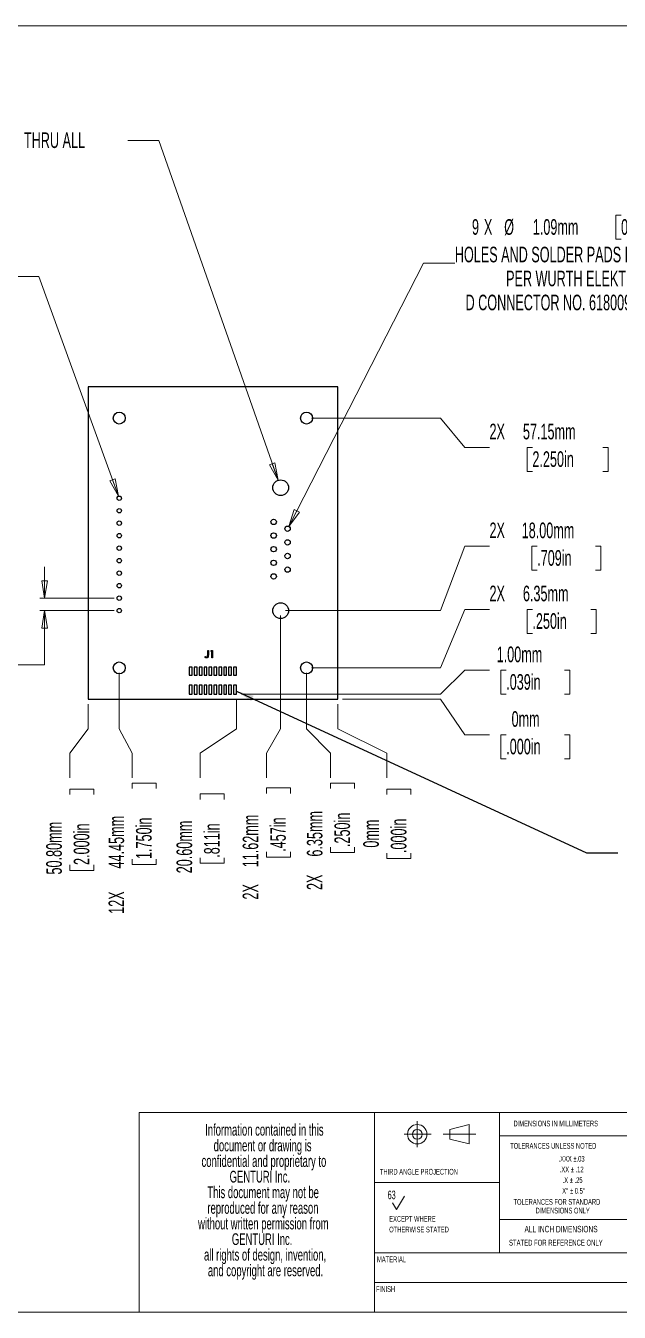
# Model space of a CAD drawing. Header units: millimetres. Extents: x 11 to 423, y 8 to 270.
# Drawn here: x 157.6 to 278.4, y 8.3 to 269.9 of the extents above; entities that cross this region are included whole.
import ezdxf

# ---------------------------------------------------------------- set-up
doc = ezdxf.new("R2010")
doc.units = ezdxf.units.MM
doc.styles.add('SLDTEXTSTYLE0', font='TXT', dxfattribs={"width": 0.605})
doc.dimstyles.new('SLDDIMSTYLE0', dxfattribs={"dimtxt": 3.175, "dimasz": 3.556, "dimexe": 0, "dimexo": 0.0625, "dimgap": 0.79375, "dimtad": 0, "dimtih": 1, "dimtoh": 1, "dimdec": 0, "dimrnd": 1e-09, "dimdsep": 46, "dimtxsty": 'SLDTEXTSTYLE0', "dimblk1": 'NONE', "dimblk2": 'NONE', "dimsah": 1, "dimcen": 0.09, "dimadec": 0, "dimazin": 2, "dimtfac": 1, "dimtdec": 0, "dimtofl": 0, "dimtmove": 0, "dimatfit": 3, "dimldrblk": 'NONE', "dimfxl": 1, "dimfrac": 2, "dimtolj": 1, "dimtzin": 12, "dimarcsym": 0})
doc.dimstyles.new('SLDDIMSTYLE1', dxfattribs={"dimtxt": 3.175, "dimasz": 3.556, "dimexe": 0, "dimexo": 0.0625, "dimgap": 0.79375, "dimtad": 0, "dimtih": 1, "dimtoh": 1, "dimrnd": 1e-09, "dimzin": 12, "dimdsep": 46, "dimtxsty": 'SLDTEXTSTYLE0', "dimblk1": 'NONE', "dimblk2": 'NONE', "dimsah": 1, "dimcen": 0.09, "dimadec": 0, "dimazin": 3, "dimtfac": 1, "dimtofl": 0, "dimtmove": 0, "dimatfit": 3, "dimldrblk": 'NONE', "dimfxl": 1, "dimfrac": 2, "dimtolj": 1, "dimtzin": 12, "dimarcsym": 0})
doc.dimstyles.new('SLDDIMSTYLE2', dxfattribs={"dimtxt": 3.175, "dimasz": 3.556, "dimexe": 0, "dimexo": 0.0625, "dimgap": 0.79375, "dimtad": 0, "dimtih": 1, "dimtoh": 1, "dimrnd": 1e-09, "dimzin": 4, "dimdsep": 46, "dimtxsty": 'SLDTEXTSTYLE0', "dimblk1": 'NONE', "dimblk2": 'NONE', "dimsah": 1, "dimcen": 0.09, "dimadec": 0, "dimazin": 1, "dimtfac": 1, "dimtofl": 0, "dimtmove": 0, "dimatfit": 3, "dimldrblk": 'NONE', "dimfxl": 1, "dimfrac": 2, "dimtolj": 1, "dimtzin": 12, "dimarcsym": 0})
doc.dimstyles.new('SLDDIMSTYLE3', dxfattribs={"dimtxt": 3.175, "dimasz": 3.556, "dimexe": 0, "dimexo": 0.0625, "dimgap": 0.79375, "dimtad": 0, "dimtih": 1, "dimtoh": 1, "dimrnd": 1e-09, "dimzin": 4, "dimdsep": 46, "dimtxsty": 'SLDTEXTSTYLE0', "dimblk1": 'NONE', "dimblk2": 'NONE', "dimsah": 1, "dimcen": 0.09, "dimadec": 0, "dimazin": 1, "dimtfac": 1, "dimtofl": 0, "dimtmove": 0, "dimatfit": 3, "dimldrblk": 'NONE', "dimfxl": 1, "dimfrac": 2, "dimtolj": 1, "dimtzin": 12, "dimarcsym": 0})
doc.dimstyles.new('SLDDIMSTYLE4', dxfattribs={"dimtxt": 3.175, "dimasz": 3.556, "dimexe": 0, "dimexo": 0.0625, "dimgap": 0.79375, "dimtad": 0, "dimtih": 1, "dimtoh": 1, "dimdec": 4, "dimrnd": 1e-09, "dimdsep": 46, "dimtxsty": 'SLDTEXTSTYLE0', "dimblk1": 'NONE', "dimblk2": 'CLOSED', "dimsah": 1, "dimcen": 0, "dimadec": 0, "dimazin": 2, "dimtfac": 1, "dimtmove": 0, "dimatfit": 3, "dimldrblk": 'NONE', "dimfxl": 1, "dimfrac": 2, "dimtolj": 1, "dimtzin": 12, "dimarcsym": 0})
doc.dimstyles.new('SLDDIMSTYLE5', dxfattribs={"dimtxt": 3.175, "dimasz": 3.556, "dimexe": 0, "dimexo": 0.0625, "dimgap": 0.79375, "dimtad": 0, "dimtih": 1, "dimtoh": 1, "dimrnd": 1e-09, "dimzin": 12, "dimdsep": 46, "dimtxsty": 'SLDTEXTSTYLE0', "dimblk1": 'CLOSED', "dimblk2": 'CLOSED', "dimsah": 1, "dimcen": 0.09, "dimadec": 0, "dimazin": 3, "dimtfac": 1, "dimtmove": 0, "dimatfit": 0, "dimldrblk": 'CLOSED', "dimfxl": 1, "dimfrac": 2, "dimtolj": 1, "dimtzin": 12, "dimarcsym": 0})
doc.dimstyles.new('SLDDIMSTYLE6', dxfattribs={"dimtxt": 3.175, "dimasz": 3.556, "dimexe": 0, "dimexo": 0.0625, "dimgap": 0.79375, "dimtad": 0, "dimtih": 1, "dimtoh": 1, "dimdec": 4, "dimrnd": 1e-09, "dimzin": 12, "dimdsep": 46, "dimtxsty": 'SLDTEXTSTYLE0', "dimblk1": 'NONE', "dimblk2": 'CLOSED', "dimsah": 1, "dimcen": 0, "dimadec": 0, "dimazin": 3, "dimtfac": 1, "dimtmove": 0, "dimatfit": 3, "dimldrblk": 'NONE', "dimfxl": 1, "dimfrac": 2, "dimtolj": 1, "dimtzin": 12, "dimarcsym": 0})
doc.dimstyles.new('SLDDIMSTYLE7', dxfattribs={"dimtxt": 0.18, "dimasz": 3.556, "dimexe": 0, "dimexo": 0.0625, "dimgap": 0, "dimtad": 0, "dimtih": 1, "dimtoh": 1, "dimdec": 0, "dimrnd": 1e-09, "dimzin": 0, "dimdsep": 46, "dimtxsty": 'Standard', "dimsah": 1, "dimcen": 0.09, "dimadec": 0, "dimazin": 0, "dimtfac": 3.556, "dimtdec": 0, "dimtofl": 0, "dimtmove": 0, "dimatfit": 3, "dimfxl": 1, "dimfrac": 2, "dimtolj": 1, "dimtzin": 0, "dimarcsym": 0})

# ---------------------------------------------------------------- blocks, each defined once
blk = doc.blocks.new('SW_NOTE_1')
at = {"color": 0, "linetype": 'Continuous', "lineweight": 0, "char_height": 2.3813, "attachment_point": 2, "style": 'SLDTEXTSTYLE0'}
for s, insert in [('Information contained in this', (20.2, 3.07)), ('document or drawing is', (19.84, -0.11)), ('confidential and proprietary to', (20.11, -3.28)), ('GENTURI Inc.', (19.29, -6.46)), ('This document may not be', (19.95, -9.63)), ('reproduced for any reason', (19.91, -12.81)), ('without written permission from', (19.99, -15.98)), ('GENTURI Inc.', (19.74, -19.16)), ('all rights of design, invention,', (20.35, -22.33)), ('and copyright are reserved.', (20.44, -25.51))]:
    blk.add_mtext(s, dxfattribs=dict(at, insert=insert))
blk = doc.blocks.new('SW_NOTE_2')
at = {"color": 0, "linetype": 'Continuous', "lineweight": 0, "char_height": 1.1684, "attachment_point": 1, "style": 'SLDTEXTSTYLE0'}
for s, insert in [('EXCEPT WHERE', (0, 1.51)), ('OTHERWISE STATED', (0, -0.66))]:
    blk.add_mtext(s, dxfattribs=dict(at, insert=insert))
blk = doc.blocks.new('SW_NOTE_3')
at = {"color": 0, "linetype": 'Continuous', "lineweight": 0, "char_height": 1.168, "attachment_point": 2, "style": 'SLDTEXTSTYLE0'}
for s, insert in [('.XXX ±.03', (3.56, 1.51)), ('.XX ± .12', (3.58, -0.66)), ('X° ± 0.5°', (3.99, -5)), ('.X ± .25', (3.77, -2.83))]:
    blk.add_mtext(s, dxfattribs=dict(at, insert=insert))
blk = doc.blocks.new('_D')
at = {"color": 7, "linetype": 'Continuous', "lineweight": 18}
for p, q in [((221.11, 126.94), (221.11, 131.94)), ((231.11, 121.94), (221.11, 126.94)), ((231.11, 121.94), (231.11, 116.94)), ((231.12, 113.55), (231.12, 114.64)), ((231.12, 114.64), (235.99, 114.64)), ((235.99, 114.64), (235.99, 113.55)), ((231.12, 101.66), (231.12, 100.57)), ((231.12, 100.57), (235.99, 100.57)), ((235.99, 100.57), (235.99, 101.66))]:
    blk.add_line(p, q, dxfattribs=at)
at = {"color": 7, "linetype": 'Continuous', "lineweight": 18, "char_height": 3.175, "attachment_point": 1, "rotation": 90, "style": 'SLDTEXTSTYLE0'}
for s, insert in [('0mm', (226.3, 102.76)), ('.000in', (231.9, 101.66))]:
    blk.add_mtext(s, dxfattribs=dict(at, insert=insert))
blk = doc.blocks.new('_NONE')
blk = doc.blocks.new('_D_1')
at = {"color": 7, "linetype": 'Continuous', "lineweight": 18}
for p, q in [((214.76, 126.94), (214.76, 138.29)), ((219.64, 121.94), (214.76, 126.94)), ((219.64, 121.94), (219.64, 116.94)), ((219.65, 114.76), (219.65, 115.85)), ((219.65, 115.85), (224.52, 115.85)), ((224.52, 115.85), (224.52, 114.76)), ((219.65, 102.88), (219.65, 101.79)), ((224.52, 101.79), (224.52, 102.88)), ((219.65, 101.79), (224.52, 101.79))]:
    blk.add_line(p, q, dxfattribs=at)
at = {"color": 7, "linetype": 'Continuous', "lineweight": 18, "char_height": 3.175, "attachment_point": 1, "rotation": 90, "style": 'SLDTEXTSTYLE0'}
for s, insert in [('6.35mm', (214.83, 100.94)), ('.250in', (220.43, 102.88)), ('2X', (214.82, 94.15))]:
    blk.add_mtext(s, dxfattribs=dict(at, insert=insert))
blk = doc.blocks.new('_D_2')
at = {"color": 7, "linetype": 'Continuous', "lineweight": 18}
for p, q in [((209.49, 126.94), (209.49, 149.94)), ((206.59, 121.94), (209.49, 126.94)), ((206.59, 121.94), (206.59, 116.94)), ((206.6, 113.8), (206.6, 114.89)), ((206.6, 114.89), (211.47, 114.89)), ((211.47, 114.89), (211.47, 113.8)), ((206.6, 101.91), (206.6, 100.82)), ((206.6, 100.82), (211.47, 100.82)), ((211.47, 100.82), (211.47, 101.91))]:
    blk.add_line(p, q, dxfattribs=at)
at = {"color": 7, "linetype": 'Continuous', "lineweight": 18, "char_height": 3.175, "attachment_point": 1, "rotation": 90, "style": 'SLDTEXTSTYLE0'}
for s, insert in [('11.62mm', (201.77, 98.76)), ('.457in', (207.37, 101.91)), ('2X', (201.77, 92.21))]:
    blk.add_mtext(s, dxfattribs=dict(at, insert=insert))
blk = doc.blocks.new('_D_3')
at = {"color": 7, "linetype": 'Continuous', "lineweight": 18}
for p, q in [((200.51, 126.94), (200.51, 132.94)), ((193.13, 121.94), (200.51, 126.94)), ((193.13, 121.94), (193.13, 116.94)), ((193.13, 112.58), (193.13, 113.67)), ((193.13, 113.67), (198, 113.67)), ((198, 113.67), (198, 112.58)), ((193.13, 100.7), (193.13, 99.61)), ((193.13, 99.61), (198, 99.61)), ((198, 99.61), (198, 100.7))]:
    blk.add_line(p, q, dxfattribs=at)
at = {"color": 7, "linetype": 'Continuous', "lineweight": 18, "char_height": 3.175, "attachment_point": 1, "rotation": 90, "style": 'SLDTEXTSTYLE0'}
for s, insert in [('20.60mm', (188.31, 97.55)), ('.811in', (193.91, 100.7))]:
    blk.add_mtext(s, dxfattribs=dict(at, insert=insert))
blk = doc.blocks.new('_D_4')
at = {"color": 7, "linetype": 'Continuous', "lineweight": 18}
for p, q in [((176.66, 126.94), (176.66, 138.29)), ((179.3, 121.94), (176.66, 126.94)), ((179.3, 121.94), (179.3, 116.94)), ((179.3, 114.76), (179.3, 115.85)), ((179.3, 115.85), (184.18, 115.85)), ((184.18, 115.85), (184.18, 114.76)), ((179.3, 100.45), (179.3, 99.36)), ((184.18, 99.36), (184.18, 100.45)), ((179.3, 99.36), (184.18, 99.36))]:
    blk.add_line(p, q, dxfattribs=at)
at = {"color": 7, "linetype": 'Continuous', "lineweight": 18, "char_height": 3.175, "attachment_point": 1, "rotation": 90, "style": 'SLDTEXTSTYLE0'}
for s, insert in [('44.45mm', (174.48, 98.52)), ('1.750in', (180.08, 100.45)), ('12X', (174.48, 89.3))]:
    blk.add_mtext(s, dxfattribs=dict(at, insert=insert))
blk = doc.blocks.new('_D_5')
at = {"color": 7, "linetype": 'Continuous', "lineweight": 18}
for p, q in [((170.31, 126.94), (170.31, 131.94)), ((166.62, 121.94), (170.31, 126.94)), ((166.62, 121.94), (166.62, 116.94)), ((166.62, 113.55), (166.62, 114.64)), ((166.62, 114.64), (171.5, 114.64)), ((171.5, 114.64), (171.5, 113.55)), ((166.62, 99.24), (166.62, 98.15)), ((166.62, 98.15), (171.5, 98.15)), ((171.5, 98.15), (171.5, 99.24))]:
    blk.add_line(p, q, dxfattribs=at)
at = {"color": 7, "linetype": 'Continuous', "lineweight": 18, "char_height": 3.175, "attachment_point": 1, "rotation": 90, "style": 'SLDTEXTSTYLE0'}
for s, insert in [('50.80mm', (161.8, 97.3)), ('2.000in', (167.4, 99.24))]:
    blk.add_mtext(s, dxfattribs=dict(at, insert=insert))
blk = doc.blocks.new('_D_6')
at = {"color": 7, "linetype": 'Continuous', "lineweight": 18}
for p, q in [((241.98, 132.94), (222.11, 132.94)), ((246.98, 125.69), (241.98, 132.94)), ((246.98, 125.69), (251.98, 125.69)), ((255.38, 125.69), (254.29, 125.69)), ((254.29, 125.69), (254.29, 120.82)), ((267.26, 125.69), (268.35, 125.69)), ((268.35, 125.69), (268.35, 120.82)), ((254.29, 120.82), (255.38, 120.82)), ((268.35, 120.82), (267.26, 120.82))]:
    blk.add_line(p, q, dxfattribs=at)
at = {"color": 7, "linetype": 'Continuous', "lineweight": 18, "char_height": 3.175, "attachment_point": 1, "style": 'SLDTEXTSTYLE0'}
for s, insert in [('0mm', (256.47, 130.51)), ('.000in', (255.38, 124.91))]:
    blk.add_mtext(s, dxfattribs=dict(at, insert=insert))
blk = doc.blocks.new('_D_7')
at = {"color": 7, "linetype": 'Continuous', "lineweight": 18}
for p, q in [((246.98, 138.83), (241.98, 133.94)), ((246.98, 138.83), (251.98, 138.83)), ((255.38, 138.82), (254.29, 138.82)), ((254.29, 138.82), (254.29, 133.95)), ((267.26, 138.82), (268.35, 138.82)), ((268.35, 138.82), (268.35, 133.95)), ((241.98, 133.94), (201.51, 133.94)), ((254.29, 133.95), (255.38, 133.95)), ((268.35, 133.95), (267.26, 133.95))]:
    blk.add_line(p, q, dxfattribs=at)
at = {"color": 7, "linetype": 'Continuous', "lineweight": 18, "char_height": 3.175, "attachment_point": 1, "style": 'SLDTEXTSTYLE0'}
for s, insert in [('1.00mm', (253.44, 143.64)), ('.039in', (255.38, 138.04))]:
    blk.add_mtext(s, dxfattribs=dict(at, insert=insert))
blk = doc.blocks.new('_D_8')
at = {"color": 7, "linetype": 'Continuous', "lineweight": 18}
for p, q in [((246.98, 151.21), (241.98, 139.29)), ((246.98, 151.21), (251.98, 151.21)), ((260.71, 151.2), (259.62, 151.2)), ((259.62, 151.2), (259.62, 146.33)), ((272.6, 151.2), (273.69, 151.2)), ((273.69, 151.2), (273.69, 146.33)), ((259.62, 146.33), (260.71, 146.33)), ((273.69, 146.33), (272.6, 146.33)), ((241.98, 139.29), (215.76, 139.29))]:
    blk.add_line(p, q, dxfattribs=at)
at = {"color": 7, "linetype": 'Continuous', "lineweight": 18, "char_height": 3.175, "attachment_point": 1, "style": 'SLDTEXTSTYLE0'}
for s, insert in [('2X', (251.98, 156.03)), ('6.35mm', (258.78, 156.02)), ('.250in', (260.71, 150.42))]:
    blk.add_mtext(s, dxfattribs=dict(at, insert=insert))
blk = doc.blocks.new('_D_9')
at = {"color": 7, "linetype": 'Continuous', "lineweight": 18}
for p, q in [((246.98, 164.04), (241.98, 150.94)), ((246.98, 164.04), (251.98, 164.04)), ((261.68, 164.03), (260.59, 164.03)), ((260.59, 164.03), (260.59, 159.16)), ((273.56, 164.03), (274.65, 164.03)), ((274.65, 164.03), (274.65, 159.16)), ((260.59, 159.16), (261.68, 159.16)), ((274.65, 159.16), (273.56, 159.16)), ((241.98, 150.94), (210.49, 150.94))]:
    blk.add_line(p, q, dxfattribs=at)
at = {"color": 7, "linetype": 'Continuous', "lineweight": 18, "char_height": 3.175, "attachment_point": 1, "style": 'SLDTEXTSTYLE0'}
for s, insert in [('2X', (251.98, 168.86)), ('18.00mm', (258.53, 168.85)), ('.709in', (261.68, 163.25))]:
    blk.add_mtext(s, dxfattribs=dict(at, insert=insert))
blk = doc.blocks.new('_D_10')
at = {"color": 7, "linetype": 'Continuous', "lineweight": 18}
for p, q in [((241.98, 190.09), (215.76, 190.09)), ((246.98, 184.12), (241.98, 190.09)), ((246.98, 184.12), (251.98, 184.12)), ((260.71, 184.12), (259.62, 184.12)), ((259.62, 184.12), (259.62, 179.24)), ((275.02, 184.12), (276.11, 184.12)), ((276.11, 184.12), (276.11, 179.24)), ((259.62, 179.24), (260.71, 179.24)), ((276.11, 179.24), (275.02, 179.24))]:
    blk.add_line(p, q, dxfattribs=at)
at = {"color": 7, "linetype": 'Continuous', "lineweight": 18, "char_height": 3.175, "attachment_point": 1, "style": 'SLDTEXTSTYLE0'}
for s, insert in [('2X', (251.98, 188.95)), ('57.15mm', (258.78, 188.94)), ('2.250in', (260.71, 183.34))]:
    blk.add_mtext(s, dxfattribs=dict(at, insert=insert))
blk = doc.blocks.new('_CLOSED')
at = {"color": 0, "linetype": 'ByBlock', "lineweight": -2}
for p, q in [((-1, 0.166667), (0, 0)), ((-1, 0.166667), (-1, -0.166667)), ((0, 0), (-1, -0.166667)), ((0, 0), (-1, 0))]:
    blk.add_line(p, q, dxfattribs=at)
blk = doc.blocks.new('_D_11')
at = {"color": 7, "linetype": 'Continuous', "lineweight": 18}
for p, q in [((111.58, 228.62), (110.48, 228.62)), ((110.48, 228.62), (110.48, 223.75)), ((125.89, 228.62), (126.98, 228.62)), ((126.98, 228.62), (126.98, 223.75)), ((110.48, 223.75), (111.58, 223.75)), ((126.98, 223.75), (125.89, 223.75)), ((160.32, 218.87), (153.97, 218.87)), ((176.51, 174.22), (160.32, 218.87))]:
    blk.add_line(p, q, dxfattribs=at)
at = {"color": 7, "linetype": 'Continuous', "lineweight": 18, "xscale": 3.556, "yscale": 3.556, "rotation": 289.9333431468}
blk.add_blockref('_CLOSED', (176.51, 174.22, -0.82), dxfattribs=at)
at = {"color": 7, "linetype": 'Continuous', "lineweight": 18, "attachment_point": 1, "style": 'SLDTEXTSTYLE0'}
for s, insert, char_height in [('10', (78.82, 227.84), 3.175), ('X', (83.67, 227.84), 3.17), ('%%c', (87.8, 227.83), 3.175), ('0.89mm', (93.62, 227.84), 3.175), ('0.035in', (111.58, 227.84), 3.175), ('THRU ALL', (129.26, 227.84), 3.175), ('HOLES AND SOLDER PADS LAYOUT', (76.54, 222.24), 3.175), ('PER TE CONNECTIVITY CONNECTOR', (75.22, 217.37), 3.175), ('NO. 5-1036399-9', (97.75, 212.49), 3.175)]:
    blk.add_mtext(s, dxfattribs=dict(at, insert=insert, char_height=char_height))
blk = doc.blocks.new('_D_12')
at = {"color": 7, "linetype": 'Continuous', "lineweight": 18}
for p, q in [((161.48, 153.48), (161.48, 159.83)), ((175.66, 153.48), (160.48, 153.48)), ((175.66, 150.94), (160.48, 150.94)), ((161.48, 139.96), (161.48, 150.94)), ((137.67, 139.95), (136.58, 139.95)), ((136.58, 139.95), (136.58, 135.08)), ((149.55, 139.95), (150.64, 139.95)), ((150.64, 139.95), (150.64, 135.08)), ((155.13, 139.96), (161.48, 139.96)), ((136.58, 135.08), (137.67, 135.08)), ((150.64, 135.08), (149.55, 135.08))]:
    blk.add_line(p, q, dxfattribs=at)
at = {"color": 7, "linetype": 'Continuous', "lineweight": 18, "xscale": 3.556, "yscale": 3.556}
for p, rotation in [((161.48, 153.48, -0.82), 270), ((161.48, 150.94, -0.82), 90)]:
    blk.add_blockref('_CLOSED', p, dxfattribs=dict(at, rotation=rotation))
at = {"color": 7, "linetype": 'Continuous', "lineweight": 18, "char_height": 3.175, "attachment_point": 1, "style": 'SLDTEXTSTYLE0'}
for s, insert in [('2.54mm', (135.73, 144.77)), ('.100in', (137.67, 139.17))]:
    blk.add_mtext(s, dxfattribs=dict(at, insert=insert))
blk = doc.blocks.new('_D_13')
at = {"color": 7, "linetype": 'Continuous', "lineweight": 18}
for p, q in [((139.59, 248.95), (138.5, 248.95)), ((138.5, 248.95), (138.5, 244.08)), ((153.9, 248.95), (154.99, 248.95)), ((154.99, 248.95), (154.99, 244.08)), ((184.73, 246.51), (178.38, 246.51)), ((208.96, 177.44), (184.73, 246.51)), ((138.5, 244.08), (139.59, 244.08)), ((154.99, 244.08), (153.9, 244.08))]:
    blk.add_line(p, q, dxfattribs=at)
at = {"color": 7, "linetype": 'Continuous', "lineweight": 18, "xscale": 3.556, "yscale": 3.556, "rotation": 289.3315020205}
blk.add_blockref('_CLOSED', (208.96, 177.44, -0.82), dxfattribs=at)
at = {"color": 7, "linetype": 'Continuous', "lineweight": 18, "attachment_point": 1, "style": 'SLDTEXTSTYLE0'}
for s, insert, char_height in [('2', (109.26, 248.17), 3.17), ('X', (111.69, 248.17), 3.17), ('%%c', (115.81, 248.16), 3.175), ('3.20mm', (121.63, 248.17), 3.175), ('0.126in', (139.59, 248.17), 3.175), ('THRU ALL', (157.28, 248.17), 3.175)]:
    blk.add_mtext(s, dxfattribs=dict(at, insert=insert, char_height=char_height))
blk = doc.blocks.new('_D_14')
at = {"color": 7, "linetype": 'Continuous', "lineweight": 18}
for p, q in [((278.75, 231.31), (277.66, 231.31)), ((277.66, 231.31), (277.66, 226.44)), ((293.06, 231.31), (294.15, 231.31)), ((294.15, 231.31), (294.15, 226.44)), ((277.66, 226.44), (278.75, 226.44)), ((294.15, 226.44), (293.06, 226.44)), ((211.16, 168.08), (238.58, 221.56)), ((238.58, 221.56), (244.93, 221.56))]:
    blk.add_line(p, q, dxfattribs=at)
at = {"color": 7, "linetype": 'Continuous', "lineweight": 18, "xscale": 3.556, "yscale": 3.556, "rotation": 242.8609225618}
blk.add_blockref('_CLOSED', (211.16, 168.08, -0.82), dxfattribs=at)
at = {"color": 7, "linetype": 'Continuous', "lineweight": 18, "attachment_point": 1, "style": 'SLDTEXTSTYLE0'}
for s, insert, char_height in [('9', (248.42, 230.53), 3.17), ('X', (250.85, 230.53), 3.17), ('%%c', (254.97, 230.52), 3.175), ('1.09mm', (260.79, 230.53), 3.175), ('0.043in', (278.75, 230.53), 3.175), ('THRU ALL', (296.43, 230.53), 3.175), ('HOLES AND SOLDER PADS LAYOUT', (244.93, 224.93), 3.175), ('PER WURTH ELEKTRONIK', (255.36, 220.06), 3.175), ('D CONNECTOR NO. 618009233821', (247.11, 215.18), 3.175)]:
    blk.add_mtext(s, dxfattribs=dict(at, insert=insert, char_height=char_height))

msp = doc.modelspace()

# ---------------------------------------------------------------- linework, layer by layer
at = {"color": 7, "linetype": 'Continuous', "lineweight": 18}
for p, q in [((10.87306, 269.85291), (423.03369, 269.85291)), ((180.70099, 48.94901), (334.13369, 48.94901)), ((180.70099, 48.94901), (180.70099, 8.30901)), ((228.59669, 20.37401), (228.59669, 48.94901)), ((228.59669, 20.37401), (228.59669, 48.94901)), ((237.27808, 41.85829), (237.27808, 47.14479)), ((253.99669, 20.37401), (253.99669, 48.94901)), ((234.63496, 44.50142), (240.08125, 44.50142)), ((242.56458, 44.50142), (249.17265, 44.50142)), ((243.88614, 45.49278), (247.85108, 46.48389)), ((243.88614, 45.49278), (243.88614, 43.51031)), ((247.85108, 46.48389), (247.85108, 42.5192)), ((243.88614, 43.51031), (247.85108, 42.5192)), ((253.99669, 44.19921), (282.57169, 44.19921)), ((228.59669, 34.67421), (253.99669, 34.67421)), ((233.07367, 29.19474), (234.65943, 31.94175)), ((232.28081, 30.56825), (233.07367, 29.19474)), ((253.99669, 27.18121), (282.57169, 27.18121)), ((334.13369, 20.37401), (228.59669, 20.37401)), ((228.59669, 20.37401), (228.59669, 8.30901)), ((228.59669, 14.34151), (334.13369, 14.34151)), ((10.87306, 8.30901), (423.03369, 8.30901))]:
    msp.add_line(p, q, dxfattribs=at)
at = {"color": 7, "linetype": 'Continuous', "lineweight": 25}
for p, q in [((221.11213, 196.44429), (170.31213, 196.44429)), ((170.31213, 196.44429), (170.31213, 132.94429)), ((221.11213, 132.94429), (221.11213, 196.44429)), ((194.07263, 141.50948), (194.15195, 141.62487)), ((194.64955, 142.87487), (194.78416, 142.87487)), ((194.64955, 141.87697), (194.64955, 142.87487)), ((194.78416, 142.87487), (194.78416, 141.86195)), ((195.26493, 142.72102), (195.35297, 142.87487)), ((195.4957, 142.72102), (195.26493, 142.72102)), ((195.35297, 142.87487), (195.63032, 142.87487)), ((195.4957, 141.37487), (195.4957, 142.72102)), ((195.63032, 141.37487), (195.4957, 141.37487)), ((195.63032, 142.87487), (195.63032, 141.37487)), ((190.91213, 139.44429), (190.91213, 137.79429)), ((191.51213, 139.44429), (190.91213, 139.44429)), ((191.51213, 137.79429), (191.51213, 139.44429)), ((192.51213, 139.44429), (191.91213, 139.44429)), ((191.91213, 139.44429), (191.91213, 137.79429)), ((192.51213, 137.79429), (192.51213, 139.44429)), ((193.51213, 139.44429), (192.91213, 139.44429)), ((192.91213, 139.44429), (192.91213, 137.79429)), ((193.51213, 137.79429), (193.51213, 139.44429)), ((194.51213, 139.44429), (193.91213, 139.44429)), ((193.91213, 139.44429), (193.91213, 137.79429)), ((194.51213, 137.79429), (194.51213, 139.44429)), ((195.51213, 139.44429), (194.91213, 139.44429)), ((194.91213, 139.44429), (194.91213, 137.79429)), ((195.51213, 137.79429), (195.51213, 139.44429)), ((196.51213, 139.44429), (195.91213, 139.44429)), ((195.91213, 139.44429), (195.91213, 137.79429)), ((196.51213, 137.79429), (196.51213, 139.44429)), ((197.51213, 139.44429), (196.91213, 139.44429)), ((196.91213, 139.44429), (196.91213, 137.79429)), ((197.51213, 137.79429), (197.51213, 139.44429)), ((198.51213, 139.44429), (197.91213, 139.44429)), ((197.91213, 139.44429), (197.91213, 137.79429)), ((198.51213, 137.79429), (198.51213, 139.44429)), ((199.51213, 139.44429), (198.91213, 139.44429)), ((198.91213, 139.44429), (198.91213, 137.79429)), ((199.51213, 137.79429), (199.51213, 139.44429)), ((200.51213, 139.44429), (199.91213, 139.44429)), ((199.91213, 139.44429), (199.91213, 137.79429)), ((200.51213, 137.79429), (200.51213, 139.44429)), ((190.91213, 137.79429), (191.51213, 137.79429)), ((191.91213, 137.79429), (192.51213, 137.79429)), ((192.91213, 137.79429), (193.51213, 137.79429)), ((193.91213, 137.79429), (194.51213, 137.79429)), ((194.91213, 137.79429), (195.51213, 137.79429)), ((195.91213, 137.79429), (196.51213, 137.79429)), ((196.91213, 137.79429), (197.51213, 137.79429)), ((197.91213, 137.79429), (198.51213, 137.79429)), ((198.91213, 137.79429), (199.51213, 137.79429)), ((199.91213, 137.79429), (200.51213, 137.79429)), ((191.51213, 135.79429), (190.91213, 135.79429)), ((190.91213, 135.79429), (190.91213, 133.94429)), ((190.91213, 133.94429), (191.51213, 133.94429)), ((191.51213, 133.94429), (191.51213, 135.79429)), ((192.51213, 135.79429), (191.91213, 135.79429)), ((191.91213, 135.79429), (191.91213, 133.94429)), ((191.91213, 133.94429), (192.51213, 133.94429)), ((192.51213, 133.94429), (192.51213, 135.79429)), ((193.51213, 135.79429), (192.91213, 135.79429)), ((192.91213, 135.79429), (192.91213, 133.94429)), ((192.91213, 133.94429), (193.51213, 133.94429)), ((193.51213, 133.94429), (193.51213, 135.79429)), ((194.51213, 135.79429), (193.91213, 135.79429)), ((193.91213, 135.79429), (193.91213, 133.94429)), ((193.91213, 133.94429), (194.51213, 133.94429)), ((194.51213, 133.94429), (194.51213, 135.79429)), ((195.51213, 135.79429), (194.91213, 135.79429)), ((194.91213, 135.79429), (194.91213, 133.94429)), ((194.91213, 133.94429), (195.51213, 133.94429)), ((195.51213, 133.94429), (195.51213, 135.79429)), ((196.51213, 135.79429), (195.91213, 135.79429)), ((195.91213, 135.79429), (195.91213, 133.94429)), ((195.91213, 133.94429), (196.51213, 133.94429)), ((196.51213, 133.94429), (196.51213, 135.79429)), ((197.51213, 135.79429), (196.91213, 135.79429)), ((196.91213, 135.79429), (196.91213, 133.94429)), ((196.91213, 133.94429), (197.51213, 133.94429)), ((197.51213, 133.94429), (197.51213, 135.79429)), ((198.51213, 135.79429), (197.91213, 135.79429)), ((197.91213, 135.79429), (197.91213, 133.94429)), ((197.91213, 133.94429), (198.51213, 133.94429)), ((198.51213, 133.94429), (198.51213, 135.79429)), ((199.51213, 135.79429), (198.91213, 135.79429)), ((198.91213, 135.79429), (198.91213, 133.94429)), ((198.91213, 133.94429), (199.51213, 133.94429)), ((199.51213, 133.94429), (199.51213, 135.79429)), ((200.51213, 135.79429), (199.91213, 135.79429)), ((199.91213, 135.79429), (199.91213, 133.94429)), ((199.91213, 133.94429), (200.51213, 133.94429)), ((200.51213, 133.94429), (200.51213, 135.79429)), ((170.31213, 132.94429), (221.11213, 132.94429))]:
    msp.add_line(p, q, dxfattribs=at)
for centre, radius in [((176.66213, 190.09429), 1.2192), ((214.76213, 190.09429), 1.2192), ((209.49213, 175.93429), 1.6), ((176.66213, 173.80429), 0.4445), ((176.66213, 171.26429), 0.4445), ((176.66213, 168.72429), 0.4445), ((208.07213, 168.97929), 0.545), ((210.91213, 167.59429), 0.545), ((176.66213, 166.18429), 0.4445), ((208.07213, 166.20929), 0.545), ((210.91213, 164.82429), 0.545), ((176.66213, 163.64429), 0.4445), ((208.07213, 163.43929), 0.545), ((210.91213, 162.05429), 0.545), ((176.66213, 161.10429), 0.4445), ((208.07213, 160.66929), 0.545), ((210.91213, 159.28429), 0.545), ((176.66213, 158.56429), 0.4445), ((208.07213, 157.89929), 0.545), ((176.66213, 156.02429), 0.4445), ((176.66213, 153.48429), 0.4445), ((209.49213, 150.94429), 1.6), ((176.66213, 150.94429), 0.4445), ((176.66213, 139.29429), 1.2192), ((214.76213, 139.29429), 1.2192)]:
    msp.add_circle(centre, radius, dxfattribs=at)
at = {"color": 7, "linetype": 'Continuous', "lineweight": 18}
for radius in [1.98247, 0.99111]:
    msp.add_circle((237.27808, 44.50142), radius, dxfattribs=at)
at = {"color": 7, "linetype": 'Continuous', "lineweight": 25}
for points, knots in [([(194.43441, 141.33641), (194.41985, 141.33687), (194.39057, 141.3378), (194.34699, 141.3454), (194.30353, 141.3571), (194.25996, 141.37425), (194.21543, 141.39756), (194.16933, 141.42807), (194.12106, 141.46571), (194.08927, 141.49444), (194.07263, 141.50948)], [0, 0, 0, 0, 0.106070902, 0.21342168, 0.321685488, 0.433857939, 0.554081283, 0.687587044, 0.83646585, 1, 1, 1, 1]), ([(194.15195, 141.62487), (194.17025, 141.61225), (194.20481, 141.58842), (194.2556, 141.55776), (194.3006, 141.53148), (194.33003, 141.51809), (194.34366, 141.51189)], [0, 0, 0, 0, 0.299184288, 0.564898946, 0.798547869, 1, 1, 1, 1]), ([(194.34366, 141.51189), (194.35192, 141.50865), (194.36813, 141.50229), (194.39292, 141.4952), (194.41756, 141.49133), (194.43389, 141.49061), (194.44192, 141.49025)], [0, 0, 0, 0, 0.262951626, 0.515706692, 0.762109227, 1, 1, 1, 1]), ([(194.78416, 141.86195), (194.78403, 141.84322), (194.78377, 141.80725), (194.78235, 141.75545), (194.77972, 141.70815), (194.77589, 141.66524), (194.77078, 141.62686), (194.76494, 141.59271), (194.75786, 141.56308), (194.7472, 141.52981), (194.72973, 141.49332), (194.70343, 141.45391), (194.67076, 141.41944), (194.63292, 141.3895), (194.58957, 141.36565), (194.54161, 141.34852), (194.48934, 141.33808), (194.45308, 141.33697), (194.43441, 141.33641)], [0, 0, 0, 0, 0.077360684, 0.148541953, 0.214007737, 0.272994503, 0.326409196, 0.373880401, 0.416019938, 0.45212552, 0.518001711, 0.58236693, 0.647043782, 0.713330421, 0.78091197, 0.850394959, 0.922922974, 1, 1, 1, 1]), ([(194.44192, 141.49025), (194.45228, 141.49069), (194.47277, 141.49156), (194.50254, 141.49921), (194.53102, 141.51088), (194.55719, 141.52798), (194.58131, 141.54831), (194.60122, 141.57289), (194.61781, 141.60013), (194.6278, 141.62592), (194.63416, 141.64944), (194.6382, 141.67105), (194.64173, 141.69632), (194.64481, 141.72528), (194.64661, 141.75797), (194.64863, 141.79432), (194.64936, 141.8344), (194.64948, 141.86235), (194.64955, 141.87697)], [0, 0, 0, 0, 0.062326366, 0.123196245, 0.18403622, 0.246964085, 0.310699396, 0.373267637, 0.43658758, 0.502124791, 0.539004722, 0.583255376, 0.634446515, 0.692676046, 0.758570486, 0.831658675, 0.911917102, 1, 1, 1, 1])]:
    msp.add_open_spline(points, degree=3, knots=knots, dxfattribs=at)

# ---------------------------------------------------------------- block references
at = {"color": 7, "linetype": 'Continuous', "lineweight": 0}
for name, p in [('SW_NOTE_1', (185.98137, 43.5232)), ('SW_NOTE_3', (265.117, 38.58576)), ('SW_NOTE_2', (231.57318, 26.37824))]:
    msp.add_blockref(name, p, dxfattribs=at)

# ---------------------------------------------------------------- texts
at = {"color": 7, "linetype": 'Continuous', "lineweight": 0, "attachment_point": 1, "style": 'SLDTEXTSTYLE0'}
for s, insert, char_height in [('DIMENSIONS IN MILLIMETERS', (256.8596, 47.26445), 1.1684), ('TOLERANCES UNLESS NOTED', (256.18067, 42.72927), 1.1684), ('THIRD ANGLE PROJECTION', (229.67286, 37.4616), 1.1684), ('63', (231.26523, 33.04009), 1.7526), ('TOLERANCES FOR STANDARD', (256.8596, 31.33123), 1.1684), ('DIMENSIONS ONLY', (261.34617, 29.56625), 1.1684), ('ALL INCH DIMENSIONS', (259.1045, 25.87788), 1.3229167), ('STATED FOR REFERENCE ONLY', (255.95089, 23.05285), 1.1938), ('MATERIAL', (229.08979, 19.64928), 1.1684), ('FINISH', (228.91589, 13.6165), 1.1684)]:
    msp.add_mtext(s, dxfattribs=dict(at, insert=insert, char_height=char_height))

# ---------------------------------------------------------------- dimensions: what is measured, and where the dimension line sits
at = {"color": 7, "linetype": 'Continuous', "lineweight": 18}
for p1, p2, text, dimstyle, picture, middle in [((210.02179, 174.42449), (208.96248, 177.44408), '2X <> THRU ALL\\P', 'SLDDIMSTYLE6', '_D_13', (143.8231, 246.51499)), ((210.66353, 167.10929), (211.16074, 168.07928), '9X <> THRU ALL\\PHOLES AND SOLDER PADS LAYOUT\\PPER WURTH ELEKTRONIK\\PD CONNECTOR NO. 618009233821', 'SLDDIMSTYLE6', '_D_14', (282.97989, 221.5638)), ((176.81367, 173.38642), (176.51059, 174.22216), '10X <> THRU ALL\\PHOLES AND SOLDER PADS LAYOUT\\PPER TE CONNECTIVITY CONNECTOR\\PNO. 5-1036399-9', 'SLDDIMSTYLE4', '_D_11', (114.5931, 218.87385))]:
    dim = msp.add_diameter_dim_2p(p1=p1, p2=p2, text=text, dimstyle=dimstyle, dxfattribs=at)
    dim.commit()
    dim.dimension.update_dxf_attribs({"geometry": picture, "text_midpoint": middle, "dimtype": 163})
for feature_location, offset, dtype, text, dimstyle, picture, middle in [((214.76213, 190.09429), (37.2201, -5.97231), 0, '2X <>', 'SLDDIMSTYLE1', '_D_10', (264.59404, 184.12198)), ((209.49213, 150.94429), (42.4901, 13.09473), 0, '2X <>', 'SLDDIMSTYLE3', '_D_9', (264.34709, 164.03901)), ((214.76213, 139.29429), (37.2201, 11.91254), 0, '2X <>', 'SLDDIMSTYLE1', '_D_8', (263.38137, 151.20682)), ((209.49213, 150.94429), (-2.9015, -34), 1, '2X <>', 'SLDDIMSTYLE1', '_D_2', (206.59063, 104.57942)), ((176.66213, 139.29429), (2.63773, -22.35), 1, '12X <>', 'SLDDIMSTYLE1', '_D_4', (179.29986, 103.11981)), ((214.76213, 139.29429), (4.87979, -22.35), 1, '2X <>', 'SLDDIMSTYLE1', '_D_1', (219.64192, 105.54515))]:
    dim = msp.add_ordinate_dim(feature_location=feature_location, offset=offset, dtype=dtype, origin=(221.11213, 132.94429), text=text, dimstyle=dimstyle, dxfattribs=at)
    dim.commit()
    dim.dimension.update_dxf_attribs({"geometry": picture, "text_midpoint": middle})
dim = msp.add_linear_dim(base=(161.47861, 153.48429), p1=(176.66213, 150.94429), p2=(176.66213, 153.48429), angle=90, dimstyle='SLDDIMSTYLE5', dxfattribs=at)
dim.commit()
dim.dimension.update_dxf_attribs({"geometry": '_D_12', "text_midpoint": (161.47861, 139.95698), "dimtype": 160})
for feature_location, offset, dtype, origin, dimstyle, picture, middle in [((200.51213, 133.94429), (51.4701, 4.88353), 0, (221.11213, 132.94429), 'SLDDIMSTYLE2', '_D_7', (261.31982, 138.82781)), ((200.51213, 133.94429), (-7.38563, -17), 1, (221.11213, 132.94429), 'SLDDIMSTYLE2', '_D_3', (193.1265, 106.64097)), ((170.31213, 132.94429), (-3.69282, -16), 1, (221.11213, 132.94429), 'SLDDIMSTYLE3', '_D_5', (166.61932, 106.39402)), ((221.1121326883, 132.9442852351), (10, -16), 1, (221.1121326883, 132.9442852351), 'SLDDIMSTYLE0', '_D', (231.1121326883, 107.606697953)), ((221.1121326883, 132.9442852351), (30.8700997678, -7.2507783609), 0, (221.1121326883, 132.9442852351), 'SLDDIMSTYLE0', '_D_6', (261.3198197382, 125.6935068742))]:
    dim = msp.add_ordinate_dim(feature_location=feature_location, offset=offset, dtype=dtype, origin=origin, dimstyle=dimstyle, dxfattribs=at)
    dim.commit()
    dim.dimension.update_dxf_attribs({"geometry": picture, "text_midpoint": middle})

# ---------------------------------------------------------------- leaders
at = {"color": 7, "linetype": 'Continuous', "lineweight": 0}
msp.add_leader([(200.51213, 134.60226), (271.70864, 101.68796), (278.05864, 101.68796)], dimstyle='SLDDIMSTYLE7', dxfattribs=at)

doc.saveas('drawing.dxf')
